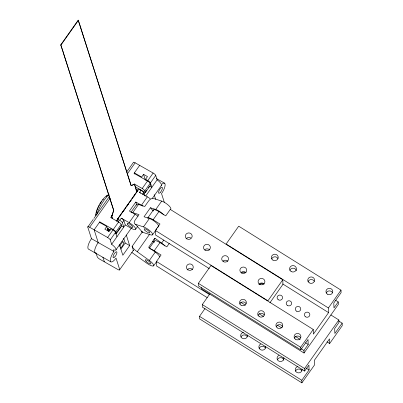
<?xml version="1.0" encoding="UTF-8"?>
<svg xmlns="http://www.w3.org/2000/svg" width="403" height="403" viewBox="0 0 403 403"><rect width="100%" height="100%" fill="white"/><g stroke="black" fill="none" stroke-linecap="round" stroke-linejoin="round"><path stroke-width="0.6" d="M63.336 52.647L113.646 210.351L111.691 216.32L112.417 215.293M112.563 218.758L111.807 216.381L113.757 210.416L60.762 44.864L78.207 20.15L131.202 185.702L134.557 184.151L137.02 191.868M60.989 44.99L78.429 20.276M110.855 261.854L88.398 249.069A8.201 2.665 -60.3 0 1 91.466 238.677L87.768 227.096L93.189 219.423M93.909 218.401L109.44 196.397M126.774 171.839L133.272 162.631A2.735 0.741 35.2 0 1 135.166 162.807L153.135 173.033A2.735 0.741 35.2 0 1 155.734 175.416L157.14 179.829A7.607 2.065 35.2 0 1 161.094 185.662M87.768 227.096A2.735 0.741 35.2 0 1 89.662 227.272L110.251 198.11M127.222 174.061L135.166 162.807M112.125 215.524L110.694 217.555L118.553 222.028A2.735 0.741 35.2 0 1 121.152 224.411L121.676 226.063L116.371 233.584L115.842 231.932A2.735 0.741 35.2 0 0 113.243 229.549L99.768 221.882L94.156 229.831L98.377 243.064M139.66 165.366L134.048 173.315L147.523 180.987A2.735 0.741 35.2 0 1 150.123 183.365L150.646 185.022L145.342 192.543L135.232 186.791M112.286 218.461L111.581 216.255L112.664 214.718M99.465 222.31L106.765 226.466L104.871 229.151L108.8 231.387L110.694 228.703L112.941 229.982A2.735 0.741 35.2 0 1 115.54 232.36L116.946 236.773M145.962 180.479L145.579 179.28L147.478 176.59L143.549 174.353L141.649 177.038L134.35 172.887L134.733 174.076M108.523 230.723L108.372 230.939L107.677 228.768M118.477 222.028L117.52 219.031L138.753 188.947L141 190.226A2.735 0.741 35.2 0 1 143.599 192.609L144.652 195.913M109.072 231.347L110.155 229.811M116.296 221.111L120.628 214.975M121.711 213.439L124.598 209.343M125.323 208.321L131.101 200.135M131.821 199.112L135.07 194.508M135.796 193.485L137.962 190.412M116.437 221.03L118.603 217.963M119.686 216.426L121.489 213.867M122.935 211.822L125.464 208.24M126.547 206.709L128.35 204.15M130.159 201.591L131.242 200.054M133.408 196.986L135.217 194.427M117.253 220.144L117.978 219.121M95.974 252.822L97.269 256.872A2.735 0.741 35.2 0 0 99.868 259.255L117.832 269.486A2.735 0.741 35.2 0 0 119.726 269.657L116.034 258.081A8.201 2.665 -60.3 0 1 110.427 261.22A8.201 2.665 -60.3 0 1 113.923 251.462L113.394 249.81A7.607 2.065 35.2 0 0 116.019 249.044A7.607 2.065 35.2 0 0 111.636 244.294L110.231 239.881A2.735 0.741 35.2 0 0 107.631 237.503L112.941 229.982M113.243 229.549L118.553 222.028M121.525 225.826L123.771 227.101L122.366 222.693A2.735 0.741 35.2 0 0 119.767 220.31L121.283 218.159L129.141 222.637A6.831 1.854 35.2 0 1 135.64 228.592A6.831 1.854 35.2 0 1 130.904 228.148L125.288 224.955L123.882 220.542A2.735 0.741 35.2 0 0 121.283 218.159M140.652 193.163A2.735 0.741 35.2 0 0 139.483 192.377L141 190.226M145.342 192.543L144.813 190.886A2.735 0.741 35.2 0 0 142.214 188.508L147.523 180.987M148.506 187.596L149.584 186.07L151.83 187.35L150.425 182.937A2.735 0.741 35.2 0 0 147.825 180.554L153.135 173.033M142.914 206.15A6.831 1.854 35.2 0 0 141.428 205.228L135.816 202.034L129.444 211.061L135.06 214.255A6.831 1.854 35.2 0 1 137.982 216.225M110.231 239.881L115.54 232.36M115.842 231.932L121.152 224.411M122.366 222.693L123.882 220.542M142.385 194.327L143.599 192.609M144.813 190.886L150.123 183.365M150.425 182.937L155.734 175.416M130.98 212.26L136.385 204.603M115.777 233.967L116.855 232.44M117.575 231.423L120.804 226.844M143.836 194.211L146.712 190.14M131.71 212.386A6.831 1.854 35.2 0 1 132.743 212.623L138.506 204.457L144.758 206.462L148.702 200.875A4.101 2.584 -41.6 0 1 153.654 198.513L161.689 201.097A6.831 1.854 35.2 0 1 168.605 205.424A6.831 1.854 35.2 0 1 170.484 209.222M111.636 244.294L125.288 224.955M145.725 195.999L157.14 179.829M129.141 222.637L135.06 214.255M141.428 205.228L147.347 196.85A6.831 1.854 35.2 0 1 150.269 198.815M115.948 249.915L131.479 227.917M152.425 198.241L161.452 185.451M120.86 249.125L125.172 243.019L123.64 238.223M163.754 214.88A6.831 1.854 35.2 0 0 155.77 209.479L150.415 207.757L144.042 216.779L149.402 218.502A6.831 1.854 35.2 0 1 155.694 222.28A6.831 1.854 35.2 0 1 158.56 226.295L157.518 227.771M135.675 229.196L137.761 226.234M153.478 209.857L147.715 218.023A6.831 1.854 35.2 0 1 153.145 219.761L159.961 224.028L155.412 230.476L155.573 235.03L209.369 268.665M126.28 234.974L129.665 245.573L122.839 255.245L119.454 244.641M132.743 212.623L138.995 214.628L135.05 220.214A4.101 2.584 -41.6 0 0 135.453 224.3L143.483 226.884L149.402 218.502M155.77 209.479L161.689 201.097M119.726 269.657L133.378 250.318L132.119 246.364L142.466 231.7M153.145 219.761L158.908 211.595L165.724 215.862L170.278 209.414L282.795 279.763L282.951 284.322L269.899 302.809M156.409 261.9L153.629 265.839A6.831 1.854 35.2 0 0 149.352 260.474L137.252 251.759L149.387 234.571M152.646 234.672L156.822 228.758M164.903 245.956A6.831 1.854 35.2 0 0 161.638 243.069L154.989 238.279L148.616 247.306L155.266 252.097A6.831 1.854 35.2 0 1 159.679 256.968M149.155 248.51L154.561 240.853M150.228 248.918A6.831 1.854 35.2 0 1 154.223 250.762L159.991 242.596L166.807 246.858L169.26 243.387M149.352 260.474L155.266 252.097M161.638 243.069L163.724 240.112M207.248 297.661L156.651 266.03L156.495 261.471L161.044 255.023L154.223 250.762M201.691 287.541L201.747 289.072L304.033 353.023L303.943 350.474L308.189 344.454L308.018 339.533L300.739 349.844L198.452 285.893L198.362 283.344L210.95 265.506L313.237 329.458L313.403 334.107L328.571 312.617L328.405 307.968L340.998 290.135L238.707 226.184L226.118 244.017L328.405 307.968M205.062 308.486L199.515 316.345L199.601 318.899L301.892 382.85L301.802 380.296L309.081 369.984L308.91 365.058L304.663 371.077L202.377 307.126L202.286 304.572L209.862 293.837M282.795 279.763L267.93 300.819L155.412 230.476M300.739 349.844L300.648 347.295L313.237 329.458M335.558 300.24L338.223 301.907L333.976 307.922L333.805 303.001L341.084 292.689L340.998 290.135M304.033 353.023L338.313 304.461L338.223 301.907M304.663 371.077L304.572 368.523L338.852 319.957L330.863 314.965M338.953 321.141L342.147 323.135L334.868 333.452L334.697 328.531L338.943 322.511L338.852 319.957M301.892 382.85L314.481 365.012L314.32 360.363L329.488 338.878L329.649 343.527L326.984 341.86M329.649 343.527L342.238 325.689L342.147 323.135M153.724 239.654L154.989 238.279M80.781 27.933L131.086 185.642L134.446 184.085M141.453 231.377A4.101 2.584 -41.6 0 0 142.491 232.239L150.521 234.823A6.831 1.854 35.2 0 0 151.468 232.289A6.831 1.854 35.2 0 0 143.483 226.884M80.892 27.998L78.207 20.15M63.447 52.712L60.762 44.864M156.475 178.594L164.605 183.219M145.579 179.28L147.825 180.554M142.214 188.508L134.335 184.02L135.917 188.982M136.159 189.123L138.033 190.186M135.786 189.813L137.841 190.982M139.483 192.377L147.347 196.85M117.52 219.031L119.767 220.31M107.208 228.37L110.442 230.209M115.293 232.974L116.371 233.584M125.172 243.019L129.665 245.573M89.662 227.272L107.631 237.503M91.466 238.677L113.923 251.462M282.755 283.974L328.571 312.617M240.531 302.154L245.326 305.152M259.179 313.811L263.441 316.476M277.289 325.135L281.556 327.8M295.404 336.46L300.2 339.457M305.529 342.792L308.189 344.454M198.362 283.344L300.648 347.295M301.283 348.807L303.943 350.474M156.495 261.471L209.822 294.81M305.887 367.984L309.081 369.984M202.286 304.572L304.572 368.523M199.515 316.345L301.802 380.296M152.46 241.029L154.359 242.399M131.766 252.384L146.818 263.224A6.831 1.854 35.2 0 0 153.629 265.839M150.415 207.757L153.311 211.026M135.453 224.3L142.491 232.239M108.13 228.738L108.936 230.4M164.308 202.296L161.538 193.611A8.201 2.665 -60.3 0 0 165.149 184.932A8.201 2.665 -60.3 0 0 161.845 184.216M154.153 194.629L155.659 199.344M143.549 174.353L145.256 179.713M136.093 189.536L136.793 191.742M135.816 202.034L136.693 204.789M108.397 228.723L109.092 230.904M108.009 229.126L108.538 230.778L107.908 229.085M106.765 226.466L108.286 231.226M99.768 221.882L100.12 222.98M102.886 257.2L104.357 261.814M154.384 241.321A6.831 1.854 35.2 0 1 159.991 242.596M187.158 269.924A3.415 3.219 -2 0 1 192.563 269.567M247.457 334.913A3.415 3.219 -2 0 1 244.777 338.711A3.415 3.219 -2 0 1 240.757 336.198A3.415 3.219 -2 0 1 243.437 332.399M302.013 369.017A3.415 3.219 -2 0 1 299.328 372.815A3.415 3.219 -2 0 1 295.313 370.307A3.415 3.219 -2 0 1 297.993 366.508M265.642 346.278A3.415 3.219 -2 0 1 263.25 350.011A3.415 3.219 -2 0 1 259.109 348.106A3.415 3.219 -2 0 1 260.781 344.041M283.828 357.647A3.415 3.219 -2 0 1 281.435 361.38A3.415 3.219 -2 0 1 277.294 359.476A3.415 3.219 -2 0 1 278.967 355.411M240.964 337.084A3.415 3.219 -2 0 1 247.261 336.671M295.515 371.193A3.415 3.219 -2 0 1 301.812 370.775M259.144 348.454A3.415 3.219 -2 0 1 265.446 348.036M277.329 359.824A3.415 3.219 -2 0 1 283.914 360.201M153.301 210.326A6.831 1.854 35.2 0 1 158.908 211.595M186.075 238.929A3.415 3.219 -2 0 1 190.81 238.017M204.845 249.664A3.415 3.219 -2 0 1 209.666 249.936M223.03 261.028A3.415 3.219 -2 0 1 227.851 261.305M241.216 272.398A3.415 3.219 -2 0 1 246.037 272.675M258.812 284.402A3.415 3.219 -2 0 1 264.222 284.044M136.4 205.198A6.831 1.854 35.2 0 1 138.506 204.457M95.692 215.273A13.334 4.337 -60.3 0 1 100.307 203.057A13.334 4.337 -60.3 0 1 108.362 194.861M95.914 215.404A13.334 4.337 -60.3 0 1 96.015 214.295M96.241 213.056A13.334 4.337 -60.3 0 1 96.861 210.855M97.063 210.275A13.334 4.337 -60.3 0 1 98.085 207.757M98.322 207.248A13.334 4.337 -60.3 0 1 99.365 205.192M99.934 204.18A13.334 4.337 -60.3 0 1 101.793 201.283M102.77 199.964A13.334 4.337 -60.3 0 1 103.435 199.142M106.191 196.367A13.334 4.337 -60.3 0 1 107.525 195.445M96.695 214.643A19.132 6.221 -60.3 0 1 109.132 194.427M119.877 246.545A3.415 1.113 -60.3 0 1 122.623 242.127A3.415 1.113 -60.3 0 1 123.293 244.238A3.415 1.113 -60.3 0 1 120.316 247.926M122.038 241.256A3.415 1.113 -60.3 0 1 122.512 241.583M137.252 251.759A8.07 2.191 35.2 0 1 132.119 246.364M133.378 250.318A2.735 0.741 35.2 0 1 132.97 250.726M95.843 253.059A8.201 2.665 -60.3 0 1 98.201 242.515M271.662 258.958A3.415 3.219 -2 0 1 277.959 258.54M326.213 293.062A3.415 3.219 -2 0 1 332.515 292.649M289.848 270.327A3.415 3.219 -2 0 1 296.432 270.705M308.033 281.697A3.415 3.219 -2 0 1 314.33 281.279M257.996 315.453A3.415 3.219 -2 0 1 264.292 315.035M276.176 326.823A3.415 3.219 -2 0 1 282.765 327.201M239.81 304.084A3.415 3.219 -2 0 1 246.107 303.666M294.361 338.193A3.415 3.219 -2 0 1 300.663 337.774M259.854 284.342A2.735 2.574 -2 0 1 263.174 284.12M241.669 272.972A2.735 2.574 -2 0 1 244.989 272.755M187.944 269.829A3.415 3.219 -2 0 0 193.249 267.34A3.415 3.219 -2 0 0 188.327 264.262A3.415 3.219 -2 0 0 187.944 269.829M186.861 238.833A3.415 3.219 -2 0 0 192.166 236.339A3.415 3.219 -2 0 0 187.244 233.261A3.415 3.219 -2 0 0 186.861 238.833M205.046 250.203A3.415 3.219 -2 0 0 210.351 247.709A3.415 3.219 -2 0 0 205.429 244.631A3.415 3.219 -2 0 0 205.046 250.203M223.232 261.567A3.415 3.219 -2 0 0 228.536 259.079A3.415 3.219 -2 0 0 223.615 256.001A3.415 3.219 -2 0 0 223.232 261.567M241.417 272.937A3.415 3.219 -2 0 0 246.722 270.448A3.415 3.219 -2 0 0 241.8 267.37A3.415 3.219 -2 0 0 241.417 272.937M259.597 284.306A3.415 3.219 -2 0 0 264.902 281.818A3.415 3.219 -2 0 0 259.98 278.74A3.415 3.219 -2 0 0 259.597 284.306M144.773 230.133A3.415 0.927 35.2 0 0 149.644 232.929A3.415 0.927 35.2 0 0 146.596 229.493A3.415 0.927 35.2 0 0 144.773 230.133M146.153 261.446A3.415 0.927 35.2 0 0 150.858 263.844A3.415 0.927 35.2 0 0 147.251 260.257A3.415 0.927 35.2 0 0 146.153 261.446M127.811 224.698A3.415 0.927 35.2 0 0 132.673 227.468A3.415 0.927 35.2 0 0 129.585 224.013A3.415 0.927 35.2 0 0 127.811 224.698M160.414 192.332A3.415 1.113 -60.3 0 0 162.202 187.355A3.415 1.113 -60.3 0 0 158.832 191.229A3.415 1.113 -60.3 0 0 160.414 192.332M114.91 256.797A3.415 1.113 -60.3 0 0 116.699 251.82A3.415 1.113 -60.3 0 0 113.329 255.693A3.415 1.113 -60.3 0 0 114.91 256.797M272.912 260.111A3.415 3.219 -2 0 0 278.216 257.618A3.415 3.219 -2 0 0 273.294 254.545A3.415 3.219 -2 0 0 272.912 260.111M327.468 294.22A3.415 3.219 -2 0 0 332.772 291.727A3.415 3.219 -2 0 0 327.851 288.649A3.415 3.219 -2 0 0 327.468 294.22M291.097 271.481A3.415 3.219 -2 0 0 296.401 268.987A3.415 3.219 -2 0 0 291.48 265.909A3.415 3.219 -2 0 0 291.097 271.481M309.282 282.851A3.415 3.219 -2 0 0 314.587 280.357A3.415 3.219 -2 0 0 309.665 277.279A3.415 3.219 -2 0 0 309.282 282.851M295.611 339.346A3.415 3.219 -2 0 0 300.92 336.853A3.415 3.219 -2 0 0 295.998 333.775A3.415 3.219 -2 0 0 295.611 339.346M241.059 305.237A3.415 3.219 -2 0 0 246.364 302.744A3.415 3.219 -2 0 0 241.442 299.671A3.415 3.219 -2 0 0 241.059 305.237M277.43 327.977A3.415 3.219 -2 0 0 282.735 325.483A3.415 3.219 -2 0 0 277.813 322.41A3.415 3.219 -2 0 0 277.43 327.977M259.245 316.607A3.415 3.219 -2 0 0 264.549 314.113A3.415 3.219 -2 0 0 259.628 311.04A3.415 3.219 -2 0 0 259.245 316.607M296.512 311.156A2.735 2.574 -2 0 0 300.754 309.166A2.735 2.574 -2 0 0 296.815 306.703A2.735 2.574 -2 0 0 296.512 311.156M305.605 316.844A2.735 2.574 -2 0 0 309.847 314.849A2.735 2.574 -2 0 0 305.907 312.39A2.735 2.574 -2 0 0 305.605 316.844M278.327 299.792A2.735 2.574 -2 0 0 282.568 297.797A2.735 2.574 -2 0 0 278.634 295.334A2.735 2.574 -2 0 0 278.327 299.792M287.42 305.474A2.735 2.574 -2 0 0 291.661 303.479A2.735 2.574 -2 0 0 287.727 301.021A2.735 2.574 -2 0 0 287.42 305.474"/></g></svg>
